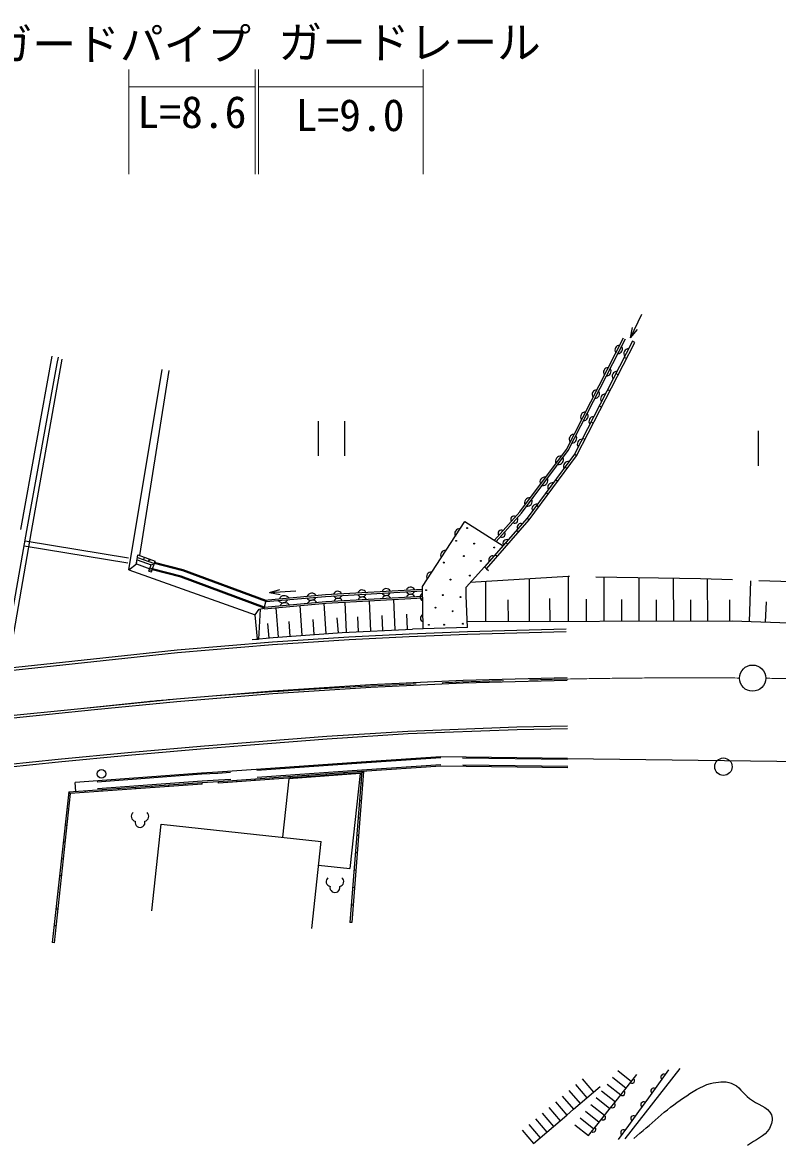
# Model space of a CAD drawing. Units: millimetres, scale not verified. Extents: x 40000 to 680000, y 20000 to 380000.
# Drawn here: x 227074 to 270246, y 269542 to 333781 of the extents above; entities that cross this region are included whole.
import ezdxf
from ezdxf.enums import TextEntityAlignment as Align

# ---------------------------------------------------------------- set-up
doc = ezdxf.new("R2010")
doc.units = ezdxf.units.MM
doc.header["$LTSCALE"] = 1000
doc.linetypes.add('CHAIN', pattern=[18.5, 12, -1.5, 3.5, -1.5])
doc.linetypes.add('DASHED', pattern=[7.5, 6, -1.5])
for name, color, linetype, lineweight in [('M-BGD', 7, 'Continuous', 25), ('M-BGD-EXST', 7, 'Continuous', 25), ('M-BMK', 2, 'CHAIN', 13), ('M-BMK-SRVR', 3, 'Continuous', 25), ('M-STR-HTXT', 7, 'Continuous', 13), ('M-STR-STRC', 7, 'Continuous', 25)]:
    doc.layers.add(name, color=color, linetype=linetype, lineweight=lineweight)
doc.styles.add('ＭＳ ゴシック', font='')
doc.styles.get('ＭＳ ゴシック').set_extended_font_data('MS Gothic')

msp = doc.modelspace()

# ---------------------------------------------------------------- linework, layer by layer
at = {"layer": 'M-BGD'}
for p, q in [((261837, 315734), (262482, 317088)), ((261837, 315734), (261960, 316340)), ((261837, 315734), (262231, 316211)), ((258273, 309297), (261546, 315691)), ((261957, 315549), (258629, 309080)), ((262090, 315480), (261957, 315549)), ((226979, 304778), (228780, 314698)), ((227324, 304717), (229060, 314278)), ((227596, 304674), (229338, 314524)), ((229060, 314278), (229125, 314635)), ((261615, 314556), (261481, 314625)), ((233165, 302467), (235066, 313925)), ((233779, 303292), (235453, 313867)), ((261139, 313632), (261006, 313701)), ((260664, 312708), (260530, 312776)), ((260188, 311784), (260055, 311852)), ((259713, 310859), (259580, 310928)), ((259237, 309935), (259104, 310004)), ((255599, 305710), (258273, 309297)), ((258629, 309080), (255931, 305421)), ((258749, 308991), (258629, 309080)), ((258210, 308259), (258089, 308348)), ((257670, 307527), (257550, 307616)), ((257131, 306795), (257010, 306884)), ((256592, 306063), (256471, 306152)), ((249945, 301517), (252361, 305230)), ((252361, 305230), (254553, 303846)), ((255931, 305421), (253494, 302636)), ((254157, 304096), (255599, 305710)), ((256044, 305322), (255931, 305421)), ((226231, 298525), (227324, 304717)), ((226350, 297519), (227596, 304674)), ((255435, 304626), (255322, 304724)), ((254826, 303929), (254713, 304028)), ((233596, 302808), (233679, 303328)), ((233679, 303328), (234667, 302975)), ((254216, 303233), (254104, 303332)), ((233165, 302467), (233596, 302808)), ((233596, 302808), (234351, 302538)), ((233635, 303049), (234432, 302764)), ((233655, 303178), (234616, 302834)), ((234004, 303053), (234055, 303194)), ((234014, 303139), (234007, 303120)), ((234007, 303120), (234026, 303114)), ((234014, 303139), (234033, 303133)), ((234287, 302952), (234337, 303093)), ((234328, 303006), (234309, 303013)), ((234334, 303025), (234315, 303032)), ((234334, 303025), (234328, 303006)), ((234344, 302517), (234445, 302799)), ((234366, 302578), (234507, 302528)), ((234443, 302349), (234667, 302975)), ((234445, 302799), (234586, 302749)), ((236250, 302410), (234616, 302834)), ((236268, 302467), (234631, 302892)), ((253494, 302636), (252447, 301486)), ((253607, 302537), (253494, 302636)), ((233165, 302467), (240372, 299889)), ((234302, 302399), (234344, 302517)), ((234302, 302399), (234443, 302349)), ((234335, 302493), (234477, 302443)), ((236136, 302047), (234488, 302474)), ((236154, 302104), (234508, 302531)), ((240898, 300283), (236136, 302047)), ((240913, 300341), (236154, 302104)), ((240994, 300652), (236250, 302410)), ((241009, 300711), (236268, 302467)), ((253607, 302537), (253716, 302434)), ((256044, 301948), (256051, 299505)), ((258301, 299512), (258294, 302085)), ((260336, 299517), (260329, 302051)), ((262340, 299523), (262333, 302018)), ((264313, 299528), (264307, 301986)), ((266253, 299533), (266246, 301943)), ((241200, 301166), (241789, 301356)), ((249987, 299101), (249945, 301517)), ((252440, 300986), (252447, 301486)), ((253548, 301794), (253554, 299499)), ((268636, 299503), (268719, 301837)), ((240898, 300283), (241009, 300711)), ((240994, 300652), (244405, 300955)), ((241200, 301166), (242697, 301268)), ((241200, 301166), (241809, 301057)), ((244405, 300955), (249949, 301266)), ((246988, 298969), (246908, 300695)), ((248382, 299038), (248302, 300773)), ((252517, 299171), (252440, 300986)), ((254833, 300752), (254836, 299502)), ((257216, 300841), (257220, 299509)), ((259322, 299514), (259319, 300791)), ((261341, 299520), (261338, 300777)), ((263330, 299525), (263327, 300764)), ((265289, 299531), (265286, 300750)), ((267508, 300753), (267504, 299537)), ((240372, 299889), (240606, 300213)), ((240667, 300228), (240567, 298513)), ((240606, 300213), (240898, 300283)), ((241712, 298617), (241587, 300301)), ((243072, 298718), (242945, 300423)), ((244448, 298820), (244320, 300546)), ((245605, 298900), (245525, 300618)), ((269567, 299470), (269608, 300633)), ((240506, 298507), (240372, 299889)), ((241177, 298572), (241096, 299411)), ((242389, 298667), (242327, 299514)), ((243758, 298769), (243694, 299626)), ((245135, 298871), (245072, 299730)), ((246295, 298934), (246255, 299791)), ((247683, 299003), (247644, 299864)), ((249083, 299073), (249043, 299937)), ((241407, 298594), (245361, 298888)), ((245361, 298888), (249373, 299087)), ((249987, 299101), (249373, 299087)), ((252517, 299171), (249987, 299101)), ((240207, 298478), (241407, 298594)), ((240207, 298478), (240567, 298513)), ((258237, 291678), (280017, 291404)), ((246483, 290954), (251004, 291265)), ((251004, 291265), (258262, 291166)), ((237351, 290317), (238281, 290372)), ((238281, 290372), (246483, 290954)), ((238288, 290272), (238281, 290372)), ((246490, 290854), (238288, 290272)), ((239306, 290445), (239313, 290345)), ((240332, 290517), (240339, 290418)), ((241357, 290590), (241364, 290490)), ((242382, 290663), (242389, 290563)), ((243407, 290736), (243414, 290636)), ((244432, 290808), (244439, 290709)), ((245457, 290881), (245464, 290781)), ((246483, 290954), (245801, 282299)), ((246582, 290946), (245901, 282292)), ((246483, 290954), (246582, 290946)), ((246483, 290954), (246490, 290854)), ((229718, 289772), (228779, 281155)), ((229718, 289772), (237351, 290317)), ((229809, 289679), (229718, 289772)), ((230134, 289786), (230096, 290304)), ((230680, 289741), (230673, 289841)), ((231634, 289809), (231627, 289909)), ((232588, 289877), (232581, 289977)), ((233542, 289945), (233535, 290045)), ((234496, 290013), (234489, 290113)), ((235450, 290081), (235443, 290181)), ((236404, 290149), (236397, 290249)), ((237358, 290217), (237351, 290317)), ((246529, 290267), (246429, 290275)), ((246450, 289270), (246351, 289278)), ((229713, 288804), (229614, 288815)), ((229609, 287847), (229510, 287857)), ((234468, 282960), (235011, 287930)), ((235011, 287930), (244153, 286932)), ((246372, 288273), (246272, 288281)), ((246293, 287276), (246194, 287284)), ((229505, 286889), (229405, 286900)), ((243610, 281962), (244153, 286932)), ((229400, 285931), (229301, 285942)), ((246215, 286279), (246115, 286287)), ((246136, 285282), (246036, 285290)), ((229296, 284974), (229197, 284985)), ((229192, 284016), (229092, 284027)), ((246058, 284285), (245958, 284293)), ((245979, 283289), (245879, 283296)), ((229087, 283059), (228988, 283070)), ((228983, 282101), (228883, 282112)), ((245901, 282292), (245801, 282299)), ((228878, 281144), (228779, 281155)), ((261111, 273832), (261894, 273210)), ((264017, 273867), (263442, 273072)), ((258688, 273024), (259337, 272264)), ((259069, 273350), (259718, 272589)), ((260496, 273057), (261279, 272435)), ((260804, 273444), (261587, 272822)), ((261648, 272900), (262202, 273597)), ((263442, 273072), (262867, 272278)), ((257926, 272374), (258575, 271613)), ((258307, 272699), (258956, 271939)), ((259337, 272264), (259718, 272589)), ((259718, 272589), (260099, 272914)), ((260189, 272670), (260972, 272048)), ((261095, 272203), (261648, 272900)), ((257545, 272049), (258195, 271288)), ((258575, 271613), (258956, 271939)), ((258956, 271939), (259337, 272264)), ((259574, 271895), (260357, 271273)), ((259881, 272282), (260664, 271660)), ((260541, 271505), (261095, 272203)), ((262867, 272278), (262292, 271484)), ((256783, 271398), (257433, 270638)), ((257164, 271723), (257814, 270963)), ((257814, 270963), (258195, 271288)), ((258195, 271288), (258575, 271613)), ((258959, 271120), (259742, 270498)), ((259266, 271507), (260049, 270886)), ((259988, 270808), (260541, 271505)), ((262292, 271484), (261717, 270690)), ((256021, 270748), (256671, 269987)), ((256402, 271073), (257052, 270312)), ((257052, 270312), (257433, 270638)), ((257433, 270638), (257814, 270963)), ((258651, 270733), (259434, 270111)), ((259434, 270111), (259988, 270808)), ((261717, 270690), (261142, 269895)), ((255640, 270422), (256290, 269662)), ((256290, 269662), (256671, 269987)), ((256671, 269987), (257052, 270312))]:
    msp.add_line(p, q, dxfattribs=at)
at = {"layer": 'M-BGD', "linetype": 'DASHED'}
for p, q in [((227222, 304138), (233639, 303078)), ((227170, 303843), (233568, 302785)), ((233568, 302785), (233639, 303078)), ((242299, 290520), (241934, 287174)), ((246379, 290819), (242299, 290520)), ((246379, 290819), (245786, 285390)), ((244006, 285584), (245786, 285390)), ((261535, 269921), (264673, 273954))]:
    msp.add_line(p, q, dxfattribs=at)
at = {"layer": 'M-BGD'}
for points in [[(253607, 302537), (256048, 305326), (258757, 309000), (262090, 315480)], [(254067, 304176), (255506, 305786), (258171, 309361), (261439, 315746)], [(240921, 300743), (244398, 301055), (249947, 301367)], [(240886, 300238), (244434, 300556), (249956, 300866)], [(240913, 300341), (244427, 300656), (249954, 300966)], [(284578, 298937), (267655, 299537), (252503, 299496)], [(258237, 291687), (250990, 291785), (246446, 291472), (238248, 290891), (237317, 290836), (230096, 290304)], [(237358, 290217), (229809, 289679), (228878, 281144)]]:
    msp.add_lwpolyline(points, dxfattribs=at)
at = {"layer": 'M-BGD', "linetype": 'DASHED'}
for points in [[(283103, 301214), (275167, 301650), (265848, 301961), (258270, 302085), (252678, 301740)], [(258240, 291627), (250991, 291725), (246450, 291413), (238251, 290831), (237321, 290776), (230101, 290244)], [(258259, 291226), (251002, 291325), (246478, 291014), (238277, 290432), (237347, 290377), (230130, 289845)]]:
    msp.add_lwpolyline(points, dxfattribs=at)
at = {"layer": 'M-BGD'}
for centre in [(252493, 304861), (251871, 304133), (252898, 303971), (252313, 303260), (254052, 303752), (251159, 302887), (253283, 302981), (251544, 301915), (252659, 302143), (250149, 301309), (251102, 301029), (252111, 300913), (250689, 300307), (251670, 300100), (251184, 299333), (252260, 299389), (250309, 299329)]:
    msp.add_circle(centre, 25, dxfattribs=at)
for centre, radius, start, end in [((261215, 315054), 266, 88.68387, 217.09543), ((261116, 315104), 266, 268.75708, 37.02278), ((261731, 314847), 271, 89.30209, 216.25487), ((260562, 313778), 266, 88.68387, 217.09543), ((260461, 313826), 266, 268.75517, 37.02416), ((261066, 313553), 271, 89.30132, 216.25564), ((259908, 312501), 266, 88.6834, 217.09698), ((259806, 312547), 266, 268.75517, 37.02416), ((260400, 312259), 271, 89.30103, 216.25487), ((259254, 311224), 266, 88.68387, 217.09543), ((259152, 311268), 266, 268.75671, 37.02262), ((259735, 310965), 271, 89.30056, 216.2564), ((258600, 309947), 266, 88.68387, 217.09543), ((258497, 309990), 266, 268.75671, 37.02262), ((259069, 309671), 271, 89.30056, 216.2564), ((257830, 308688), 280, 80.89807, 205.69447), ((257722, 308778), 281, 261.07384, 25.51814), ((258290, 308388), 288, 82.18661, 205.02074), ((256942, 307496), 280, 80.89807, 205.69447), ((256831, 307582), 281, 261.07307, 25.51917), ((257391, 307168), 288, 82.18661, 205.02074), ((256054, 306305), 280, 80.89944, 205.6931), ((255940, 306386), 281, 261.07208, 25.52016), ((256492, 305949), 288, 82.18636, 205.02033), ((255171, 305362), 183, 58.59433, 217.84375), ((255214, 305329), 184, 238.73254, 37.7044), ((252065, 304542), 277, 84.22455, 209.6696), ((254452, 304557), 183, 58.59402, 217.84302), ((254492, 304522), 184, 238.73254, 37.7044), ((255575, 304913), 216, 66.57364, 211.04215), ((254762, 303985), 216, 66.57348, 211.0414), ((251259, 303304), 277, 84.22599, 209.66817), ((253950, 303057), 216, 66.57385, 211.04194), ((250454, 302066), 277, 84.22599, 209.66817), ((246485, 301068), 254, 27.35223, 159.07346), ((247872, 301146), 254, 27.35223, 159.07346), ((249260, 301224), 254, 27.35049, 159.07519), ((241958, 300909), 320, 217.20114, 332.95189), ((242046, 300687), 307, 35.89175, 154.3487), ((243579, 301053), 320, 217.19953, 332.9535), ((243623, 300828), 307, 35.89365, 154.34777), ((243654, 300430), 306, 35.80915, 154.43209), ((245097, 300990), 254, 27.35049, 159.07519), ((245092, 301097), 253, 207.29961, 339.12555), ((245124, 300593), 252, 27.14204, 159.28436), ((246478, 301175), 253, 207.29903, 339.12622), ((246506, 300670), 252, 27.14225, 159.28291), ((247864, 301253), 253, 207.29903, 339.12622), ((247887, 300748), 252, 27.14225, 159.28291), ((249250, 301331), 253, 207.29928, 339.12712), ((249269, 300825), 252, 27.14204, 159.28436), ((250015, 300914), 210, 107.61659, 254.36143), ((242079, 300289), 306, 35.81078, 154.43045), ((250036, 299706), 210, 107.61572, 254.36377), ((261926, 273248), 148, 230.92843, 52.18559), ((263741, 273461), 164, 59.00262, 229.19007), ((261373, 272550), 148, 230.93233, 52.18409), ((263166, 272667), 164, 59.00485, 229.18784), ((260819, 271853), 148, 230.93233, 52.18409), ((262591, 271873), 164, 59.006, 229.18386), ((260266, 271156), 148, 230.93233, 52.18409), ((262016, 271079), 164, 59.00485, 229.18784), ((259712, 270459), 148, 230.93233, 52.18409), ((261441, 270284), 164, 59.00485, 229.18784)]:
    msp.add_arc(centre, radius, start, end, dxfattribs=at)
msp.add_open_spline([(262027, 269952), (262975, 270725), (263851, 271595), (264870, 272271), (265357, 272594), (265852, 272944), (266417, 273090), (266799, 273189), (267228, 273245), (267600, 273113), (268030, 272960), (268288, 272510), (268646, 272226), (269053, 271902), (269698, 271774), (269897, 271293), (269996, 271053), (269914, 270745), (269783, 270520), (269517, 270063), (268949, 269868), (268532, 269542)], degree=3, knots=[0, 0, 0, 0, 1, 1, 1, 2, 2, 2, 3, 3, 3, 4, 4, 4, 5, 5, 5, 6, 6, 6, 7, 7, 7, 7], dxfattribs=at)
at = {"layer": 'M-BGD-EXST'}
for p, q in [((243978, 310984), (243978, 308984)), ((245478, 310984), (245478, 308984)), ((269139, 310426), (269139, 308426))]:
    msp.add_line(p, q, dxfattribs=at)
for centre, radius in [((267152, 291210), 500), ((231594, 290804), 250)]:
    msp.add_circle(centre, radius, dxfattribs=at)
for centre, radius, start, end in [((233585, 288373), 288, 130.60099, 257.4715), ((234010, 288373), 288, 282.53007, 49.39745), ((233797, 288025), 283, 166.31445, 13.68555), ((244727, 284645), 288, 130.60099, 257.4715), ((245152, 284645), 288, 282.53007, 49.39745), ((244940, 284296), 283, 166.31445, 13.68555)]:
    msp.add_arc(centre, radius, start, end, dxfattribs=at)
at = {"layer": 'M-BMK'}
msp.add_line((234226, 294945), (169831, 288111), dxfattribs=at)
for centre, radius, start, end in [((265241, -60820), 357115, 89.54574, 94.98238), ((265241, -60831), 357126, 86.89604, 89.30506)]:
    msp.add_arc(centre, radius, start, end, dxfattribs=at)
at = {"layer": 'M-BMK-SRVR'}
msp.add_circle((268822, 296277), 750, dxfattribs=at)
at = {"layer": 'M-STR-HTXT'}
for p, q in [((233165, 325099), (233165, 331099)), ((240372, 325099), (240372, 331099)), ((240567, 325099), (240567, 331099)), ((249987, 325099), (249987, 331099)), ((233165, 330099), (240372, 330099)), ((240567, 330099), (249987, 330099))]:
    msp.add_line(p, q, dxfattribs=at)
at = {"layer": 'M-STR-STRC'}
for p, q in [((246979, 295889), (241384, 295532)), ((246987, 295739), (241395, 295383))]:
    msp.add_line(p, q, dxfattribs=at)
for points in [[(193628, 293498), (196612, 293807), (206428, 294824), (216354, 295796), (229363, 297191), (235917, 297899), (241362, 298352), (245741, 298632), (249184, 298808), (252516, 298946), (258163, 299097)], [(193644, 293349), (196628, 293658), (206443, 294675), (216369, 295647), (229379, 297042), (235931, 297749), (241373, 298203), (245750, 298482), (249191, 298659), (252521, 298797), (258167, 298947)], [(258218, 296295), (252266, 296147), (246979, 295889)], [(258220, 296145), (252271, 295997), (246987, 295739)], [(241384, 295532), (235888, 295077), (231180, 294605), (225033, 293983), (218223, 293290), (212707, 292705), (208427, 292270), (201921, 291599), (193618, 290725)], [(241395, 295383), (235902, 294927), (231196, 294456), (225049, 293834), (218239, 293140), (212722, 292556), (208443, 292121), (201936, 291449), (193634, 290576)], [(258233, 293521), (255346, 293471), (249112, 293233), (244479, 292937), (240093, 292601), (237248, 292370), (233106, 291998), (229121, 291619), (223223, 291017), (212153, 289890)], [(258234, 293371), (255351, 293321), (249120, 293083), (244489, 292787), (240105, 292451), (237261, 292221), (233120, 291848), (229135, 291470), (223238, 290868), (212168, 289740)]]:
    msp.add_lwpolyline(points, dxfattribs=at)

# ---------------------------------------------------------------- texts
at = {"layer": 'M-STR-HTXT', "style": 'ＭＳ ゴシック'}
for s, p in [('ガードパイプ', (232640, 331075)), ('ガードレール', (249208, 331171))]:
    msp.add_text(s, height=1833, dxfattribs=at).set_placement(p, align=Align.BOTTOM_CENTER)
for s, p in [('L=8.6', (239881, 327193)), ('L=9.0', (248921, 327018))]:
    msp.add_text(s, height=1833, dxfattribs=at).set_placement(p, align=Align.BOTTOM_RIGHT)

doc.saveas('drawing.dxf')
